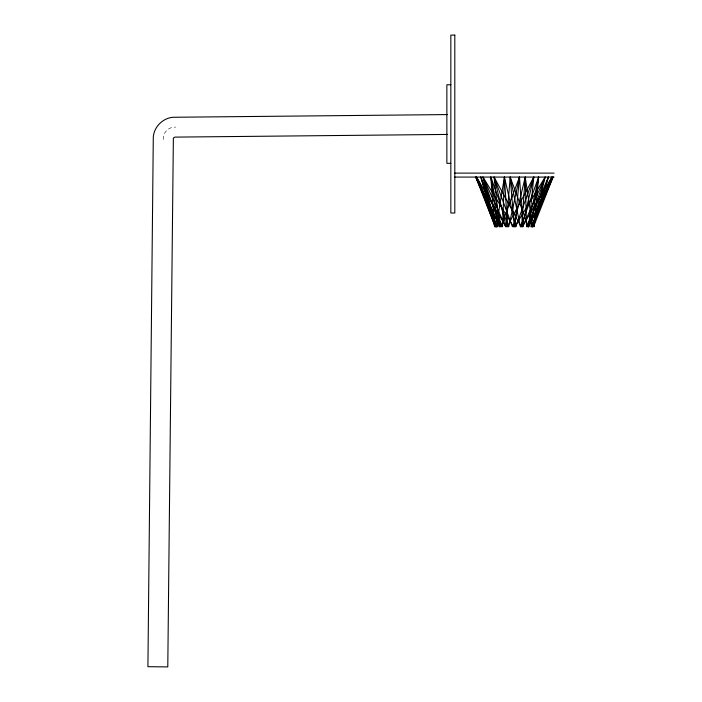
<?xml version="1.0" encoding="UTF-8"?>
<svg xmlns="http://www.w3.org/2000/svg" width="702" height="702" viewBox="0 0 702 702"><rect width="100%" height="100%" fill="white"/><g stroke="black" fill="none" stroke-linecap="round" stroke-linejoin="round"><path stroke-width="0.53" stroke-dasharray="3.51 2.63" d="M163.197 139.566A11.785 11.785 0 0 1 175.684 127.088"/><path stroke-width="1.05" d="M502.527 226.737L504.431 177.079L515.803 226.737M521.639 226.737L525.219 177.079L532.678 226.737L548.394 177.079L527.132 226.737M534.213 226.737L538.627 177.079L520.744 226.737M514.838 226.737L519.489 177.079L500.666 226.737M528.825 226.737L533.783 177.079L507.16 226.737M530.844 226.737L538.627 177.079L527.834 226.737M496.226 226.737L504.431 177.079L507.52 226.737M508.757 226.737L519.489 177.079L522.955 226.737M522.086 226.737L533.783 177.079L515.821 226.737M513.39 226.737L525.219 177.079L526.526 226.737M532.528 226.737L545.164 177.079L514.724 226.737M532.774 226.737L548.394 177.079L532.011 226.737M528.176 226.737L545.164 177.079L522.674 226.737M532.195 226.737L551.93 177.079L522.244 226.737M531.791 226.737L553.062 177.079L528.571 226.737M531.607 226.737L553.062 177.079L533.538 226.737L551.93 177.079L528.273 226.737M447.464 114.575L173.219 117.269C162.882 117.954 153.984 126.851 153.29 137.188L147.92 666.698L167.787 666.9L173.359 138.057L174.816 137.118L447.648 134.433M450.833 84.749L446.867 84.749L446.867 163.338L450.833 163.338M454.808 173.113L554.08 173.113M454.808 177.079L554.08 177.079M513.478 226.737L482.958 177.079L496.033 226.737L480.8 177.079L501.939 226.737M506.01 226.737L476.535 177.079L495.243 226.737M521.077 226.737L494.085 177.079L499.57 226.737M499.789 226.737L475.781 177.079L495.182 226.737M505.624 226.737L482.958 177.079L500.201 226.737L476.535 177.079L496.34 226.737M497.314 226.737L475.781 177.079L496.779 226.737M512.425 226.737L494.085 177.079L506.186 226.737L510.187 177.079L528.395 226.737M508.423 226.737L490.856 177.079L494.506 226.737M496.893 226.737L480.8 177.079L495.752 226.737M501.219 226.737L490.856 177.079L498.069 226.737M520.393 226.737L510.187 177.079L514.355 226.737M454.808 35.1L450.833 35.1L450.833 213.013L454.808 213.013L454.808 35.1"/></g></svg>
